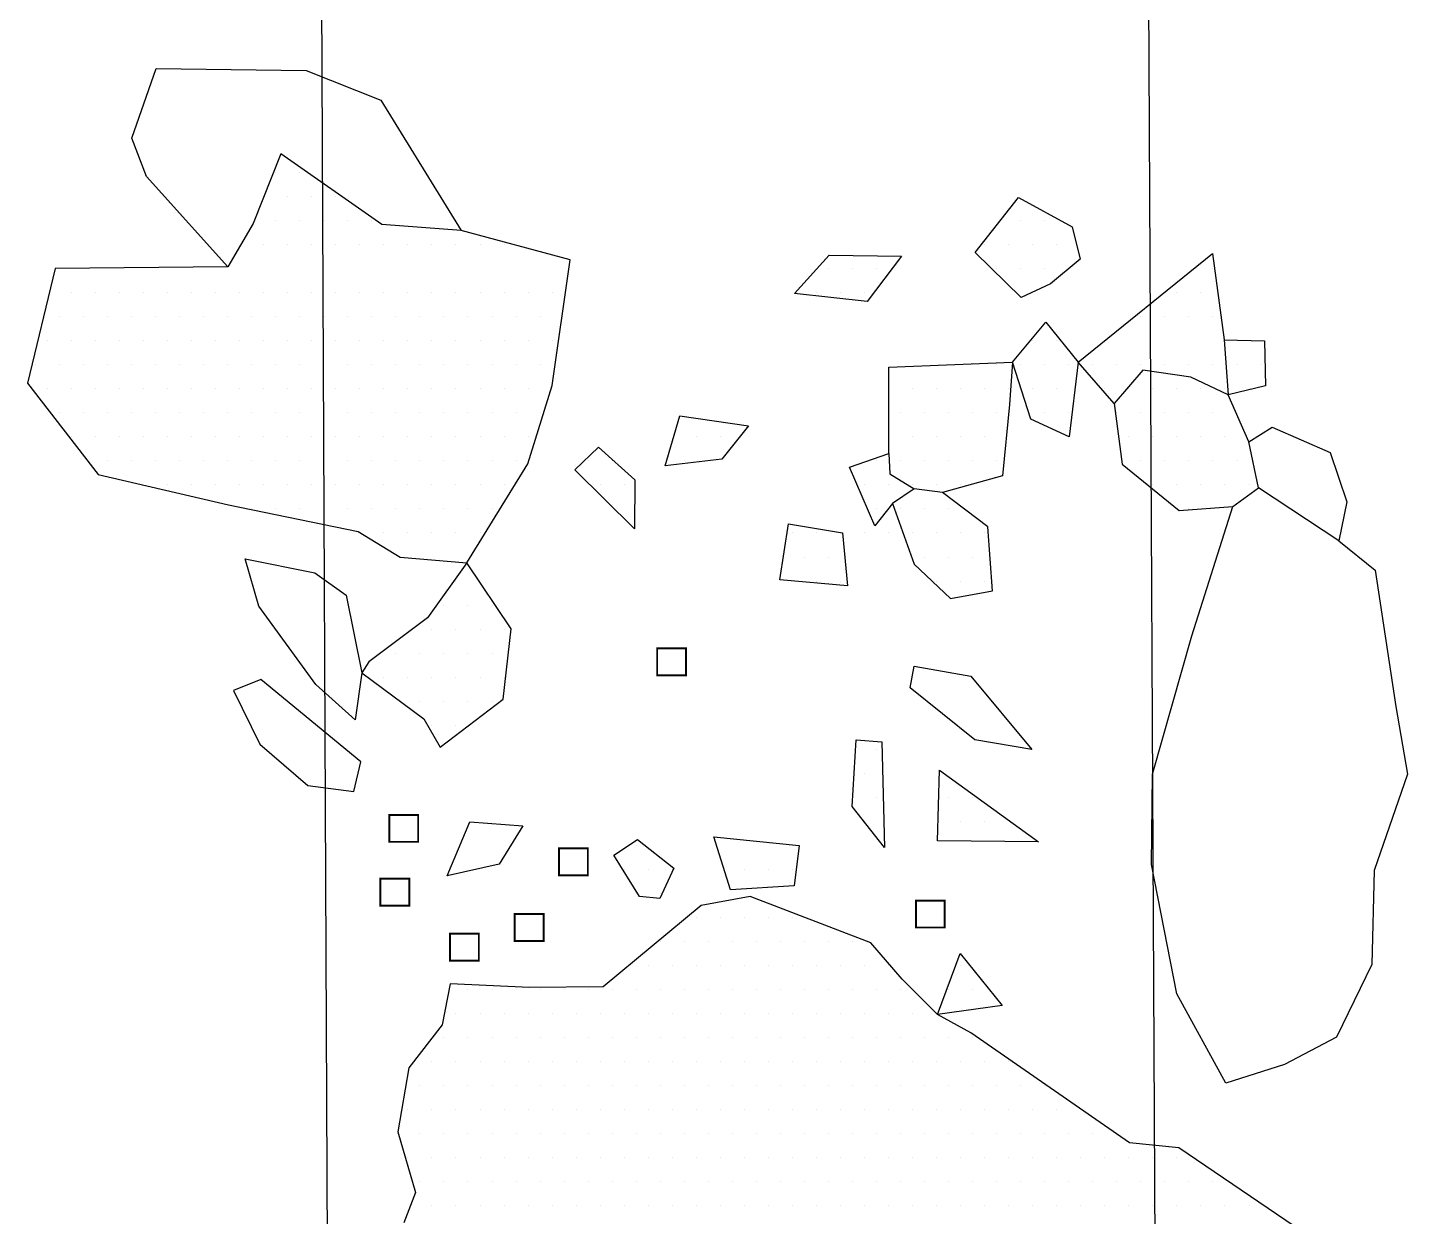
# Model space of a CAD drawing. Header units: metres. Extents: x 3.22 to 4.02, y -20.61 to -16.8.
# Drawn here: x 3.221 to 3.939, y -18.243 to -17.625 of the extents above; entities that cross this region are included whole.
import ezdxf

# ---------------------------------------------------------------- set-up
doc = ezdxf.new("R2010")
doc.units = ezdxf.units.M
doc.header["$LTSCALE"] = 25
doc.header["$MEASUREMENT"] = 0
doc.linetypes.add('STRICHPUNKTX2', pattern=[2, 1, -0.5, 0, -0.5])
doc.layers.get('0').update_dxf_attribs({"linetype": 'CONTINUOUS'})
for name, color, linetype in [('FEUER', 1, 'CONTINUOUS'), ('GRABUNGSGRENZE', 3, 'STRICHPUNKTX2'), ('STEINE', 4, 'CONTINUOUS'), ('STEINESCHRAFF', 4, 'CONTINUOUS')]:
    doc.layers.add(name, color=color, linetype=linetype)

# ---------------------------------------------------------------- blocks, each defined once
blk = doc.blocks.new('*X2')
at = {"color": 0}
for p, q in [((373.75, -1772.5), (373.75, -1772.5)), ((375, -1772.5), (375, -1772.5)), ((371.875, -1773.75), (371.875, -1773.75)), ((373.125, -1773.75), (373.125, -1773.75)), ((374.375, -1773.75), (374.375, -1773.75)), ((375.625, -1773.75), (375.625, -1773.75)), ((363.75, -1775), (363.75, -1775)), ((365, -1775), (365, -1775)), ((366.25, -1775), (366.25, -1775)), ((372.5, -1775), (372.5, -1775)), ((373.75, -1775), (373.75, -1775)), ((375, -1775), (375, -1775)), ((376.25, -1775), (376.25, -1775)), ((383.75, -1775), (383.75, -1775)), ((363.125, -1776.25), (363.125, -1776.25)), ((364.375, -1776.25), (364.375, -1776.25)), ((365.625, -1776.25), (365.625, -1776.25)), ((381.875, -1776.25), (381.875, -1776.25)), ((383.125, -1776.25), (383.125, -1776.25)), ((380, -1777.5), (380, -1777.5)), ((381.25, -1777.5), (381.25, -1777.5)), ((382.5, -1777.5), (382.5, -1777.5)), ((383.75, -1777.5), (383.75, -1777.5)), ((374.375, -1778.75), (374.375, -1778.75)), ((375.625, -1778.75), (375.625, -1778.75)), ((370, -1780), (370, -1780)), ((371.25, -1780), (371.25, -1780)), ((372.5, -1780), (372.5, -1780)), ((373.75, -1780), (373.75, -1780)), ((375, -1780), (375, -1780)), ((376.25, -1780), (376.25, -1780)), ((377.5, -1780), (377.5, -1780)), ((378.75, -1780), (378.75, -1780)), ((380, -1780), (380, -1780)), ((381.25, -1780), (381.25, -1780)), ((382.5, -1780), (382.5, -1780)), ((383.75, -1780), (383.75, -1780)), ((385, -1780), (385, -1780)), ((386.25, -1780), (386.25, -1780)), ((368.125, -1781.25), (368.125, -1781.25)), ((369.375, -1781.25), (369.375, -1781.25)), ((370.625, -1781.25), (370.625, -1781.25)), ((371.875, -1781.25), (371.875, -1781.25)), ((373.125, -1781.25), (373.125, -1781.25)), ((374.375, -1781.25), (374.375, -1781.25)), ((375.625, -1781.25), (375.625, -1781.25)), ((378.125, -1781.25), (378.125, -1781.25)), ((379.375, -1781.25), (379.375, -1781.25)), ((380.625, -1781.25), (380.625, -1781.25)), ((381.875, -1781.25), (381.875, -1781.25)), ((383.125, -1781.25), (383.125, -1781.25)), ((384.375, -1781.25), (384.375, -1781.25)), ((385.625, -1781.25), (385.625, -1781.25)), ((367.5, -1782.5), (367.5, -1782.5)), ((368.75, -1782.5), (368.75, -1782.5)), ((370, -1782.5), (370, -1782.5)), ((371.25, -1782.5), (371.25, -1782.5)), ((372.5, -1782.5), (372.5, -1782.5)), ((375, -1782.5), (375, -1782.5)), ((376.25, -1782.5), (376.25, -1782.5)), ((378.75, -1782.5), (378.75, -1782.5)), ((380, -1782.5), (380, -1782.5)), ((381.25, -1782.5), (381.25, -1782.5)), ((382.5, -1782.5), (382.5, -1782.5)), ((383.75, -1782.5), (383.75, -1782.5)), ((356.875, -1783.75), (356.875, -1783.75)), ((358.125, -1783.75), (358.125, -1783.75)), ((368.125, -1783.75), (368.125, -1783.75)), ((369.375, -1783.75), (369.375, -1783.75)), ((370.625, -1783.75), (370.625, -1783.75)), ((371.875, -1783.75), (371.875, -1783.75)), ((379.375, -1783.75), (379.375, -1783.75)), ((380.625, -1783.75), (380.625, -1783.75)), ((381.875, -1783.75), (381.875, -1783.75)), ((383.125, -1783.75), (383.125, -1783.75)), ((384.375, -1783.75), (384.375, -1783.75)), ((351.25, -1785), (351.25, -1785)), ((352.5, -1785), (352.5, -1785)), ((356.25, -1785), (356.25, -1785)), ((366.25, -1785), (366.25, -1785)), ((367.5, -1785), (367.5, -1785)), ((368.75, -1785), (368.75, -1785)), ((370, -1785), (370, -1785)), ((371.25, -1785), (371.25, -1785)), ((372.5, -1785), (372.5, -1785)), ((380, -1785), (380, -1785)), ((381.25, -1785), (381.25, -1785)), ((382.5, -1785), (382.5, -1785)), ((383.75, -1785), (383.75, -1785)), ((385, -1785), (385, -1785)), ((351.875, -1786.25), (351.875, -1786.25)), ((353.125, -1786.25), (353.125, -1786.25)), ((365.625, -1786.25), (365.625, -1786.25)), ((366.875, -1786.25), (366.875, -1786.25)), ((368.125, -1786.25), (368.125, -1786.25)), ((369.375, -1786.25), (369.375, -1786.25)), ((370.625, -1786.25), (370.625, -1786.25)), ((380.625, -1786.25), (380.625, -1786.25)), ((381.875, -1786.25), (381.875, -1786.25)), ((383.125, -1786.25), (383.125, -1786.25)), ((384.375, -1786.25), (384.375, -1786.25)), ((385.625, -1786.25), (385.625, -1786.25)), ((366.25, -1787.5), (366.25, -1787.5)), ((367.5, -1787.5), (367.5, -1787.5)), ((368.75, -1787.5), (368.75, -1787.5)), ((370, -1787.5), (370, -1787.5)), ((382.5, -1787.5), (382.5, -1787.5)), ((361.875, -1788.75), (361.875, -1788.75)), ((363.125, -1788.75), (363.125, -1788.75)), ((364.375, -1788.75), (364.375, -1788.75)), ((365.625, -1788.75), (365.625, -1788.75)), ((366.875, -1788.75), (366.875, -1788.75)), ((368.125, -1788.75), (368.125, -1788.75)), ((369.375, -1788.75), (369.375, -1788.75)), ((370.625, -1788.75), (370.625, -1788.75)), ((371.875, -1788.75), (371.875, -1788.75)), ((362.5, -1790), (362.5, -1790)), ((363.75, -1790), (363.75, -1790)), ((368.75, -1790), (368.75, -1790)), ((370, -1790), (370, -1790)), ((371.25, -1790), (371.25, -1790)), ((344.375, -1791.25), (344.375, -1791.25)), ((363.125, -1791.25), (363.125, -1791.25)), ((364.375, -1791.25), (364.375, -1791.25)), ((369.375, -1791.25), (369.375, -1791.25)), ((370.625, -1791.25), (370.625, -1791.25)), ((371.875, -1791.25), (371.875, -1791.25)), ((343.75, -1792.5), (343.75, -1792.5)), ((345, -1792.5), (345, -1792.5)), ((346.25, -1792.5), (346.25, -1792.5)), ((343.125, -1793.75), (343.125, -1793.75)), ((344.375, -1793.75), (344.375, -1793.75)), ((345.625, -1793.75), (345.625, -1793.75)), ((346.875, -1793.75), (346.875, -1793.75)), ((341.25, -1795), (341.25, -1795)), ((342.5, -1795), (342.5, -1795)), ((343.75, -1795), (343.75, -1795)), ((345, -1795), (345, -1795)), ((346.25, -1795), (346.25, -1795)), ((340.625, -1796.25), (340.625, -1796.25)), ((341.875, -1796.25), (341.875, -1796.25)), ((343.125, -1796.25), (343.125, -1796.25)), ((344.375, -1796.25), (344.375, -1796.25)), ((345.625, -1796.25), (345.625, -1796.25)), ((346.875, -1796.25), (346.875, -1796.25)), ((342.5, -1797.5), (342.5, -1797.5)), ((343.75, -1797.5), (343.75, -1797.5)), ((345, -1797.5), (345, -1797.5)), ((346.25, -1797.5), (346.25, -1797.5)), ((343.125, -1798.75), (343.125, -1798.75)), ((344.375, -1798.75), (344.375, -1798.75)), ((366.25, -1800), (366.25, -1800)), ((365.625, -1801.25), (365.625, -1801.25)), ((366.25, -1802.5), (366.25, -1802.5)), ((370, -1802.5), (370, -1802.5)), ((371.25, -1802.5), (371.25, -1802.5)), ((365.625, -1803.75), (365.625, -1803.75)), ((370.625, -1803.75), (370.625, -1803.75)), ((371.875, -1803.75), (371.875, -1803.75)), ((373.125, -1803.75), (373.125, -1803.75)), ((353.75, -1805), (353.75, -1805)), ((353.125, -1806.25), (353.125, -1806.25)), ((354.375, -1806.25), (354.375, -1806.25)), ((355.625, -1806.25), (355.625, -1806.25)), ((359.375, -1806.25), (359.375, -1806.25)), ((360.625, -1806.25), (360.625, -1806.25)), ((361.875, -1806.25), (361.875, -1806.25)), ((355, -1807.5), (355, -1807.5)), ((356.875, -1808.75), (356.875, -1808.75)), ((358.125, -1808.75), (358.125, -1808.75)), ((359.375, -1808.75), (359.375, -1808.75)), ((360.625, -1808.75), (360.625, -1808.75)), ((361.875, -1808.75), (361.875, -1808.75)), ((355, -1810), (355, -1810)), ((356.25, -1810), (356.25, -1810)), ((357.5, -1810), (357.5, -1810)), ((358.75, -1810), (358.75, -1810)), ((360, -1810), (360, -1810)), ((361.25, -1810), (361.25, -1810)), ((362.5, -1810), (362.5, -1810)), ((363.75, -1810), (363.75, -1810)), ((365, -1810), (365, -1810)), ((354.375, -1811.25), (354.375, -1811.25)), ((355.625, -1811.25), (355.625, -1811.25)), ((356.875, -1811.25), (356.875, -1811.25)), ((358.125, -1811.25), (358.125, -1811.25)), ((359.375, -1811.25), (359.375, -1811.25)), ((360.625, -1811.25), (360.625, -1811.25)), ((361.875, -1811.25), (361.875, -1811.25)), ((363.125, -1811.25), (363.125, -1811.25)), ((364.375, -1811.25), (364.375, -1811.25)), ((365.625, -1811.25), (365.625, -1811.25)), ((366.875, -1811.25), (366.875, -1811.25)), ((370.625, -1811.25), (370.625, -1811.25)), ((345, -1812.5), (345, -1812.5)), ((346.25, -1812.5), (346.25, -1812.5)), ((347.5, -1812.5), (347.5, -1812.5)), ((348.75, -1812.5), (348.75, -1812.5)), ((350, -1812.5), (350, -1812.5)), ((351.25, -1812.5), (351.25, -1812.5)), ((352.5, -1812.5), (352.5, -1812.5)), ((353.75, -1812.5), (353.75, -1812.5)), ((355, -1812.5), (355, -1812.5)), ((356.25, -1812.5), (356.25, -1812.5)), ((357.5, -1812.5), (357.5, -1812.5)), ((358.75, -1812.5), (358.75, -1812.5)), ((360, -1812.5), (360, -1812.5)), ((361.25, -1812.5), (361.25, -1812.5)), ((362.5, -1812.5), (362.5, -1812.5)), ((363.75, -1812.5), (363.75, -1812.5)), ((365, -1812.5), (365, -1812.5)), ((366.25, -1812.5), (366.25, -1812.5)), ((367.5, -1812.5), (367.5, -1812.5)), ((370, -1812.5), (370, -1812.5)), ((371.25, -1812.5), (371.25, -1812.5)), ((344.375, -1813.75), (344.375, -1813.75)), ((345.625, -1813.75), (345.625, -1813.75)), ((346.875, -1813.75), (346.875, -1813.75)), ((348.125, -1813.75), (348.125, -1813.75)), ((349.375, -1813.75), (349.375, -1813.75)), ((350.625, -1813.75), (350.625, -1813.75)), ((351.875, -1813.75), (351.875, -1813.75)), ((353.125, -1813.75), (353.125, -1813.75)), ((354.375, -1813.75), (354.375, -1813.75)), ((355.625, -1813.75), (355.625, -1813.75)), ((356.875, -1813.75), (356.875, -1813.75)), ((358.125, -1813.75), (358.125, -1813.75)), ((359.375, -1813.75), (359.375, -1813.75)), ((360.625, -1813.75), (360.625, -1813.75)), ((361.875, -1813.75), (361.875, -1813.75)), ((363.125, -1813.75), (363.125, -1813.75)), ((364.375, -1813.75), (364.375, -1813.75)), ((365.625, -1813.75), (365.625, -1813.75)), ((366.875, -1813.75), (366.875, -1813.75)), ((368.125, -1813.75), (368.125, -1813.75)), ((369.375, -1813.75), (369.375, -1813.75)), ((343.75, -1815), (343.75, -1815)), ((345, -1815), (345, -1815)), ((346.25, -1815), (346.25, -1815)), ((347.5, -1815), (347.5, -1815)), ((348.75, -1815), (348.75, -1815)), ((350, -1815), (350, -1815)), ((351.25, -1815), (351.25, -1815)), ((352.5, -1815), (352.5, -1815)), ((353.75, -1815), (353.75, -1815)), ((355, -1815), (355, -1815)), ((356.25, -1815), (356.25, -1815)), ((357.5, -1815), (357.5, -1815)), ((358.75, -1815), (358.75, -1815)), ((360, -1815), (360, -1815)), ((361.25, -1815), (361.25, -1815)), ((362.5, -1815), (362.5, -1815)), ((363.75, -1815), (363.75, -1815)), ((365, -1815), (365, -1815)), ((366.25, -1815), (366.25, -1815)), ((367.5, -1815), (367.5, -1815)), ((368.75, -1815), (368.75, -1815)), ((370, -1815), (370, -1815)), ((371.25, -1815), (371.25, -1815)), ((343.125, -1816.25), (343.125, -1816.25)), ((344.375, -1816.25), (344.375, -1816.25)), ((345.625, -1816.25), (345.625, -1816.25)), ((346.875, -1816.25), (346.875, -1816.25)), ((348.125, -1816.25), (348.125, -1816.25)), ((349.375, -1816.25), (349.375, -1816.25)), ((350.625, -1816.25), (350.625, -1816.25)), ((351.875, -1816.25), (351.875, -1816.25)), ((353.125, -1816.25), (353.125, -1816.25)), ((354.375, -1816.25), (354.375, -1816.25)), ((355.625, -1816.25), (355.625, -1816.25)), ((356.875, -1816.25), (356.875, -1816.25)), ((358.125, -1816.25), (358.125, -1816.25)), ((359.375, -1816.25), (359.375, -1816.25)), ((360.625, -1816.25), (360.625, -1816.25)), ((361.875, -1816.25), (361.875, -1816.25)), ((363.125, -1816.25), (363.125, -1816.25)), ((364.375, -1816.25), (364.375, -1816.25)), ((365.625, -1816.25), (365.625, -1816.25)), ((366.875, -1816.25), (366.875, -1816.25)), ((368.125, -1816.25), (368.125, -1816.25)), ((369.375, -1816.25), (369.375, -1816.25)), ((370.625, -1816.25), (370.625, -1816.25)), ((371.875, -1816.25), (371.875, -1816.25)), ((373.125, -1816.25), (373.125, -1816.25)), ((342.5, -1817.5), (342.5, -1817.5)), ((343.75, -1817.5), (343.75, -1817.5)), ((345, -1817.5), (345, -1817.5)), ((346.25, -1817.5), (346.25, -1817.5)), ((347.5, -1817.5), (347.5, -1817.5)), ((348.75, -1817.5), (348.75, -1817.5)), ((350, -1817.5), (350, -1817.5)), ((351.25, -1817.5), (351.25, -1817.5)), ((352.5, -1817.5), (352.5, -1817.5)), ((353.75, -1817.5), (353.75, -1817.5)), ((355, -1817.5), (355, -1817.5)), ((356.25, -1817.5), (356.25, -1817.5)), ((357.5, -1817.5), (357.5, -1817.5)), ((358.75, -1817.5), (358.75, -1817.5)), ((360, -1817.5), (360, -1817.5)), ((361.25, -1817.5), (361.25, -1817.5)), ((362.5, -1817.5), (362.5, -1817.5)), ((363.75, -1817.5), (363.75, -1817.5)), ((365, -1817.5), (365, -1817.5)), ((366.25, -1817.5), (366.25, -1817.5)), ((367.5, -1817.5), (367.5, -1817.5)), ((368.75, -1817.5), (368.75, -1817.5)), ((370, -1817.5), (370, -1817.5)), ((371.25, -1817.5), (371.25, -1817.5)), ((372.5, -1817.5), (372.5, -1817.5)), ((373.75, -1817.5), (373.75, -1817.5)), ((375, -1817.5), (375, -1817.5)), ((341.875, -1818.75), (341.875, -1818.75)), ((343.125, -1818.75), (343.125, -1818.75)), ((344.375, -1818.75), (344.375, -1818.75)), ((345.625, -1818.75), (345.625, -1818.75)), ((346.875, -1818.75), (346.875, -1818.75)), ((348.125, -1818.75), (348.125, -1818.75)), ((349.375, -1818.75), (349.375, -1818.75)), ((350.625, -1818.75), (350.625, -1818.75)), ((351.875, -1818.75), (351.875, -1818.75)), ((353.125, -1818.75), (353.125, -1818.75)), ((354.375, -1818.75), (354.375, -1818.75)), ((355.625, -1818.75), (355.625, -1818.75)), ((356.875, -1818.75), (356.875, -1818.75)), ((358.125, -1818.75), (358.125, -1818.75)), ((359.375, -1818.75), (359.375, -1818.75)), ((360.625, -1818.75), (360.625, -1818.75)), ((361.875, -1818.75), (361.875, -1818.75)), ((363.125, -1818.75), (363.125, -1818.75)), ((364.375, -1818.75), (364.375, -1818.75)), ((365.625, -1818.75), (365.625, -1818.75)), ((366.875, -1818.75), (366.875, -1818.75)), ((368.125, -1818.75), (368.125, -1818.75)), ((369.375, -1818.75), (369.375, -1818.75)), ((370.625, -1818.75), (370.625, -1818.75)), ((371.875, -1818.75), (371.875, -1818.75)), ((373.125, -1818.75), (373.125, -1818.75)), ((374.375, -1818.75), (374.375, -1818.75)), ((375.625, -1818.75), (375.625, -1818.75)), ((376.875, -1818.75), (376.875, -1818.75)), ((342.5, -1820), (342.5, -1820)), ((343.75, -1820), (343.75, -1820)), ((345, -1820), (345, -1820)), ((346.25, -1820), (346.25, -1820)), ((347.5, -1820), (347.5, -1820)), ((348.75, -1820), (348.75, -1820)), ((350, -1820), (350, -1820)), ((351.25, -1820), (351.25, -1820)), ((352.5, -1820), (352.5, -1820)), ((353.75, -1820), (353.75, -1820)), ((355, -1820), (355, -1820)), ((356.25, -1820), (356.25, -1820)), ((357.5, -1820), (357.5, -1820)), ((358.75, -1820), (358.75, -1820)), ((360, -1820), (360, -1820)), ((361.25, -1820), (361.25, -1820)), ((362.5, -1820), (362.5, -1820)), ((363.75, -1820), (363.75, -1820)), ((365, -1820), (365, -1820)), ((366.25, -1820), (366.25, -1820)), ((367.5, -1820), (367.5, -1820)), ((368.75, -1820), (368.75, -1820)), ((370, -1820), (370, -1820)), ((371.25, -1820), (371.25, -1820)), ((372.5, -1820), (372.5, -1820)), ((373.75, -1820), (373.75, -1820)), ((375, -1820), (375, -1820)), ((376.25, -1820), (376.25, -1820)), ((377.5, -1820), (377.5, -1820)), ((341.875, -1821.25), (341.875, -1821.25)), ((343.125, -1821.25), (343.125, -1821.25)), ((344.375, -1821.25), (344.375, -1821.25)), ((345.625, -1821.25), (345.625, -1821.25)), ((346.875, -1821.25), (346.875, -1821.25)), ((348.125, -1821.25), (348.125, -1821.25)), ((349.375, -1821.25), (349.375, -1821.25)), ((350.625, -1821.25), (350.625, -1821.25)), ((351.875, -1821.25), (351.875, -1821.25)), ((353.125, -1821.25), (353.125, -1821.25)), ((354.375, -1821.25), (354.375, -1821.25)), ((355.625, -1821.25), (355.625, -1821.25)), ((356.875, -1821.25), (356.875, -1821.25)), ((358.125, -1821.25), (358.125, -1821.25)), ((359.375, -1821.25), (359.375, -1821.25)), ((360.625, -1821.25), (360.625, -1821.25)), ((361.875, -1821.25), (361.875, -1821.25)), ((363.125, -1821.25), (363.125, -1821.25)), ((364.375, -1821.25), (364.375, -1821.25)), ((365.625, -1821.25), (365.625, -1821.25)), ((366.875, -1821.25), (366.875, -1821.25)), ((368.125, -1821.25), (368.125, -1821.25)), ((369.375, -1821.25), (369.375, -1821.25)), ((370.625, -1821.25), (370.625, -1821.25)), ((371.875, -1821.25), (371.875, -1821.25)), ((373.125, -1821.25), (373.125, -1821.25)), ((374.375, -1821.25), (374.375, -1821.25)), ((375.625, -1821.25), (375.625, -1821.25)), ((376.875, -1821.25), (376.875, -1821.25)), ((378.125, -1821.25), (378.125, -1821.25)), ((379.375, -1821.25), (379.375, -1821.25)), ((380.625, -1821.25), (380.625, -1821.25)), ((381.875, -1821.25), (381.875, -1821.25)), ((342.5, -1822.5), (342.5, -1822.5)), ((343.75, -1822.5), (343.75, -1822.5)), ((345, -1822.5), (345, -1822.5)), ((346.25, -1822.5), (346.25, -1822.5)), ((347.5, -1822.5), (347.5, -1822.5)), ((348.75, -1822.5), (348.75, -1822.5)), ((350, -1822.5), (350, -1822.5)), ((351.25, -1822.5), (351.25, -1822.5)), ((352.5, -1822.5), (352.5, -1822.5)), ((353.75, -1822.5), (353.75, -1822.5)), ((355, -1822.5), (355, -1822.5)), ((356.25, -1822.5), (356.25, -1822.5)), ((357.5, -1822.5), (357.5, -1822.5)), ((358.75, -1822.5), (358.75, -1822.5)), ((360, -1822.5), (360, -1822.5)), ((361.25, -1822.5), (361.25, -1822.5)), ((362.5, -1822.5), (362.5, -1822.5)), ((363.75, -1822.5), (363.75, -1822.5)), ((365, -1822.5), (365, -1822.5)), ((366.25, -1822.5), (366.25, -1822.5)), ((367.5, -1822.5), (367.5, -1822.5)), ((368.75, -1822.5), (368.75, -1822.5)), ((370, -1822.5), (370, -1822.5)), ((371.25, -1822.5), (371.25, -1822.5)), ((372.5, -1822.5), (372.5, -1822.5)), ((373.75, -1822.5), (373.75, -1822.5)), ((375, -1822.5), (375, -1822.5)), ((376.25, -1822.5), (376.25, -1822.5)), ((377.5, -1822.5), (377.5, -1822.5)), ((378.75, -1822.5), (378.75, -1822.5)), ((380, -1822.5), (380, -1822.5)), ((381.25, -1822.5), (381.25, -1822.5)), ((382.5, -1822.5), (382.5, -1822.5)), ((383.75, -1822.5), (383.75, -1822.5)), ((343.125, -1823.75), (343.125, -1823.75)), ((344.375, -1823.75), (344.375, -1823.75)), ((345.625, -1823.75), (345.625, -1823.75)), ((346.875, -1823.75), (346.875, -1823.75)), ((348.125, -1823.75), (348.125, -1823.75)), ((349.375, -1823.75), (349.375, -1823.75)), ((350.625, -1823.75), (350.625, -1823.75)), ((351.875, -1823.75), (351.875, -1823.75)), ((353.125, -1823.75), (353.125, -1823.75)), ((354.375, -1823.75), (354.375, -1823.75)), ((355.625, -1823.75), (355.625, -1823.75)), ((356.875, -1823.75), (356.875, -1823.75)), ((358.125, -1823.75), (358.125, -1823.75)), ((359.375, -1823.75), (359.375, -1823.75)), ((360.625, -1823.75), (360.625, -1823.75)), ((361.875, -1823.75), (361.875, -1823.75)), ((363.125, -1823.75), (363.125, -1823.75)), ((364.375, -1823.75), (364.375, -1823.75)), ((365.625, -1823.75), (365.625, -1823.75)), ((366.875, -1823.75), (366.875, -1823.75)), ((368.125, -1823.75), (368.125, -1823.75)), ((369.375, -1823.75), (369.375, -1823.75)), ((370.625, -1823.75), (370.625, -1823.75)), ((371.875, -1823.75), (371.875, -1823.75)), ((373.125, -1823.75), (373.125, -1823.75)), ((374.375, -1823.75), (374.375, -1823.75)), ((375.625, -1823.75), (375.625, -1823.75)), ((376.875, -1823.75), (376.875, -1823.75)), ((378.125, -1823.75), (378.125, -1823.75)), ((379.375, -1823.75), (379.375, -1823.75)), ((380.625, -1823.75), (380.625, -1823.75)), ((381.875, -1823.75), (381.875, -1823.75)), ((383.125, -1823.75), (383.125, -1823.75)), ((384.375, -1823.75), (384.375, -1823.75)), ((385.625, -1823.75), (385.625, -1823.75))]:
    blk.add_line(p, q, dxfattribs=at)
blk = doc.blocks.new('*X3')
at = {"color": 0}
for p, q in [((335, -1770), (335, -1770)), ((336.25, -1770), (336.25, -1770)), ((335.625, -1771.25), (335.625, -1771.25)), ((336.875, -1771.25), (336.875, -1771.25)), ((338.125, -1771.25), (338.125, -1771.25)), ((335, -1772.5), (335, -1772.5)), ((336.25, -1772.5), (336.25, -1772.5)), ((337.5, -1772.5), (337.5, -1772.5)), ((338.75, -1772.5), (338.75, -1772.5)), ((340, -1772.5), (340, -1772.5)), ((334.375, -1773.75), (334.375, -1773.75)), ((335.625, -1773.75), (335.625, -1773.75)), ((336.875, -1773.75), (336.875, -1773.75)), ((338.125, -1773.75), (338.125, -1773.75)), ((339.375, -1773.75), (339.375, -1773.75)), ((340.625, -1773.75), (340.625, -1773.75)), ((341.875, -1773.75), (341.875, -1773.75)), ((343.125, -1773.75), (343.125, -1773.75)), ((344.375, -1773.75), (344.375, -1773.75)), ((345.625, -1773.75), (345.625, -1773.75)), ((346.875, -1773.75), (346.875, -1773.75)), ((324.375, -1776.25), (324.375, -1776.25)), ((325.625, -1776.25), (325.625, -1776.25)), ((326.875, -1776.25), (326.875, -1776.25)), ((328.125, -1776.25), (328.125, -1776.25)), ((329.375, -1776.25), (329.375, -1776.25)), ((330.625, -1776.25), (330.625, -1776.25)), ((331.875, -1776.25), (331.875, -1776.25)), ((333.125, -1776.25), (333.125, -1776.25)), ((334.375, -1776.25), (334.375, -1776.25)), ((335.625, -1776.25), (335.625, -1776.25)), ((336.875, -1776.25), (336.875, -1776.25)), ((338.125, -1776.25), (338.125, -1776.25)), ((339.375, -1776.25), (339.375, -1776.25)), ((340.625, -1776.25), (340.625, -1776.25)), ((341.875, -1776.25), (341.875, -1776.25)), ((343.125, -1776.25), (343.125, -1776.25)), ((344.375, -1776.25), (344.375, -1776.25)), ((345.625, -1776.25), (345.625, -1776.25)), ((346.875, -1776.25), (346.875, -1776.25)), ((348.125, -1776.25), (348.125, -1776.25)), ((349.375, -1776.25), (349.375, -1776.25)), ((323.75, -1777.5), (323.75, -1777.5)), ((325, -1777.5), (325, -1777.5)), ((326.25, -1777.5), (326.25, -1777.5)), ((327.5, -1777.5), (327.5, -1777.5)), ((328.75, -1777.5), (328.75, -1777.5)), ((330, -1777.5), (330, -1777.5)), ((331.25, -1777.5), (331.25, -1777.5)), ((332.5, -1777.5), (332.5, -1777.5)), ((333.75, -1777.5), (333.75, -1777.5)), ((335, -1777.5), (335, -1777.5)), ((336.25, -1777.5), (336.25, -1777.5)), ((337.5, -1777.5), (337.5, -1777.5)), ((338.75, -1777.5), (338.75, -1777.5)), ((340, -1777.5), (340, -1777.5)), ((341.25, -1777.5), (341.25, -1777.5)), ((342.5, -1777.5), (342.5, -1777.5)), ((343.75, -1777.5), (343.75, -1777.5)), ((345, -1777.5), (345, -1777.5)), ((346.25, -1777.5), (346.25, -1777.5)), ((347.5, -1777.5), (347.5, -1777.5)), ((348.75, -1777.5), (348.75, -1777.5)), ((323.125, -1778.75), (323.125, -1778.75)), ((324.375, -1778.75), (324.375, -1778.75)), ((325.625, -1778.75), (325.625, -1778.75)), ((326.875, -1778.75), (326.875, -1778.75)), ((328.125, -1778.75), (328.125, -1778.75)), ((329.375, -1778.75), (329.375, -1778.75)), ((330.625, -1778.75), (330.625, -1778.75)), ((331.875, -1778.75), (331.875, -1778.75)), ((333.125, -1778.75), (333.125, -1778.75)), ((334.375, -1778.75), (334.375, -1778.75)), ((335.625, -1778.75), (335.625, -1778.75)), ((336.875, -1778.75), (336.875, -1778.75)), ((338.125, -1778.75), (338.125, -1778.75)), ((339.375, -1778.75), (339.375, -1778.75)), ((340.625, -1778.75), (340.625, -1778.75)), ((341.875, -1778.75), (341.875, -1778.75)), ((343.125, -1778.75), (343.125, -1778.75)), ((344.375, -1778.75), (344.375, -1778.75)), ((345.625, -1778.75), (345.625, -1778.75)), ((346.875, -1778.75), (346.875, -1778.75)), ((348.125, -1778.75), (348.125, -1778.75)), ((349.375, -1778.75), (349.375, -1778.75)), ((322.5, -1780), (322.5, -1780)), ((323.75, -1780), (323.75, -1780)), ((325, -1780), (325, -1780)), ((326.25, -1780), (326.25, -1780)), ((327.5, -1780), (327.5, -1780)), ((328.75, -1780), (328.75, -1780)), ((330, -1780), (330, -1780)), ((331.25, -1780), (331.25, -1780)), ((332.5, -1780), (332.5, -1780)), ((333.75, -1780), (333.75, -1780)), ((335, -1780), (335, -1780)), ((336.25, -1780), (336.25, -1780)), ((337.5, -1780), (337.5, -1780)), ((338.75, -1780), (338.75, -1780)), ((340, -1780), (340, -1780)), ((341.25, -1780), (341.25, -1780)), ((342.5, -1780), (342.5, -1780)), ((343.75, -1780), (343.75, -1780)), ((345, -1780), (345, -1780)), ((346.25, -1780), (346.25, -1780)), ((347.5, -1780), (347.5, -1780)), ((348.75, -1780), (348.75, -1780)), ((323.125, -1781.25), (323.125, -1781.25)), ((324.375, -1781.25), (324.375, -1781.25)), ((325.625, -1781.25), (325.625, -1781.25)), ((326.875, -1781.25), (326.875, -1781.25)), ((328.125, -1781.25), (328.125, -1781.25)), ((329.375, -1781.25), (329.375, -1781.25)), ((330.625, -1781.25), (330.625, -1781.25)), ((331.875, -1781.25), (331.875, -1781.25)), ((333.125, -1781.25), (333.125, -1781.25)), ((334.375, -1781.25), (334.375, -1781.25)), ((335.625, -1781.25), (335.625, -1781.25)), ((336.875, -1781.25), (336.875, -1781.25)), ((338.125, -1781.25), (338.125, -1781.25)), ((339.375, -1781.25), (339.375, -1781.25)), ((340.625, -1781.25), (340.625, -1781.25)), ((341.875, -1781.25), (341.875, -1781.25)), ((343.125, -1781.25), (343.125, -1781.25)), ((344.375, -1781.25), (344.375, -1781.25)), ((345.625, -1781.25), (345.625, -1781.25)), ((346.875, -1781.25), (346.875, -1781.25)), ((348.125, -1781.25), (348.125, -1781.25)), ((323.75, -1782.5), (323.75, -1782.5)), ((325, -1782.5), (325, -1782.5)), ((326.25, -1782.5), (326.25, -1782.5)), ((327.5, -1782.5), (327.5, -1782.5)), ((328.75, -1782.5), (328.75, -1782.5)), ((330, -1782.5), (330, -1782.5)), ((331.25, -1782.5), (331.25, -1782.5)), ((332.5, -1782.5), (332.5, -1782.5)), ((333.75, -1782.5), (333.75, -1782.5)), ((335, -1782.5), (335, -1782.5)), ((336.25, -1782.5), (336.25, -1782.5)), ((337.5, -1782.5), (337.5, -1782.5)), ((338.75, -1782.5), (338.75, -1782.5)), ((340, -1782.5), (340, -1782.5)), ((341.25, -1782.5), (341.25, -1782.5)), ((342.5, -1782.5), (342.5, -1782.5)), ((343.75, -1782.5), (343.75, -1782.5)), ((345, -1782.5), (345, -1782.5)), ((346.25, -1782.5), (346.25, -1782.5)), ((347.5, -1782.5), (347.5, -1782.5)), ((348.75, -1782.5), (348.75, -1782.5)), ((324.375, -1783.75), (324.375, -1783.75)), ((325.625, -1783.75), (325.625, -1783.75)), ((326.875, -1783.75), (326.875, -1783.75)), ((328.125, -1783.75), (328.125, -1783.75)), ((329.375, -1783.75), (329.375, -1783.75)), ((330.625, -1783.75), (330.625, -1783.75)), ((331.875, -1783.75), (331.875, -1783.75)), ((333.125, -1783.75), (333.125, -1783.75)), ((334.375, -1783.75), (334.375, -1783.75)), ((335.625, -1783.75), (335.625, -1783.75)), ((336.875, -1783.75), (336.875, -1783.75)), ((338.125, -1783.75), (338.125, -1783.75)), ((339.375, -1783.75), (339.375, -1783.75)), ((340.625, -1783.75), (340.625, -1783.75)), ((341.875, -1783.75), (341.875, -1783.75)), ((343.125, -1783.75), (343.125, -1783.75)), ((344.375, -1783.75), (344.375, -1783.75)), ((345.625, -1783.75), (345.625, -1783.75)), ((346.875, -1783.75), (346.875, -1783.75)), ((348.125, -1783.75), (348.125, -1783.75)), ((326.25, -1785), (326.25, -1785)), ((327.5, -1785), (327.5, -1785)), ((328.75, -1785), (328.75, -1785)), ((330, -1785), (330, -1785)), ((331.25, -1785), (331.25, -1785)), ((332.5, -1785), (332.5, -1785)), ((333.75, -1785), (333.75, -1785)), ((335, -1785), (335, -1785)), ((336.25, -1785), (336.25, -1785)), ((337.5, -1785), (337.5, -1785)), ((338.75, -1785), (338.75, -1785)), ((340, -1785), (340, -1785)), ((341.25, -1785), (341.25, -1785)), ((342.5, -1785), (342.5, -1785)), ((343.75, -1785), (343.75, -1785)), ((345, -1785), (345, -1785)), ((346.25, -1785), (346.25, -1785)), ((347.5, -1785), (347.5, -1785)), ((328.125, -1786.25), (328.125, -1786.25)), ((329.375, -1786.25), (329.375, -1786.25)), ((330.625, -1786.25), (330.625, -1786.25)), ((331.875, -1786.25), (331.875, -1786.25)), ((333.125, -1786.25), (333.125, -1786.25)), ((334.375, -1786.25), (334.375, -1786.25)), ((335.625, -1786.25), (335.625, -1786.25)), ((336.875, -1786.25), (336.875, -1786.25)), ((338.125, -1786.25), (338.125, -1786.25)), ((339.375, -1786.25), (339.375, -1786.25)), ((340.625, -1786.25), (340.625, -1786.25)), ((341.875, -1786.25), (341.875, -1786.25)), ((343.125, -1786.25), (343.125, -1786.25)), ((344.375, -1786.25), (344.375, -1786.25)), ((345.625, -1786.25), (345.625, -1786.25)), ((346.875, -1786.25), (346.875, -1786.25)), ((333.75, -1787.5), (333.75, -1787.5)), ((335, -1787.5), (335, -1787.5)), ((336.25, -1787.5), (336.25, -1787.5)), ((337.5, -1787.5), (337.5, -1787.5)), ((338.75, -1787.5), (338.75, -1787.5)), ((340, -1787.5), (340, -1787.5)), ((341.25, -1787.5), (341.25, -1787.5)), ((342.5, -1787.5), (342.5, -1787.5)), ((343.75, -1787.5), (343.75, -1787.5)), ((345, -1787.5), (345, -1787.5)), ((346.25, -1787.5), (346.25, -1787.5)), ((340.625, -1788.75), (340.625, -1788.75)), ((341.875, -1788.75), (341.875, -1788.75)), ((343.125, -1788.75), (343.125, -1788.75)), ((344.375, -1788.75), (344.375, -1788.75)), ((345.625, -1788.75), (345.625, -1788.75))]:
    blk.add_line(p, q, dxfattribs=at)
blk = doc.blocks.new('RL')
at = {"layer": 'FEUER', "const_width": 0.1}
blk.add_lwpolyline([(0, -1.4), (0, 0), (1.5, 0), (1.5, -1.4), (0, -1.4)], dxfattribs=at)

msp = doc.modelspace()

# ---------------------------------------------------------------- linework, layer by layer
at = {"layer": 'GRABUNGSGRENZE'}
msp.add_lwpolyline([(3.38727, -20.60592), (3.37045, -16.80365)], dxfattribs=at)
at = {"layer": 'GRABUNGSGRENZE', "flags": 128}
msp.add_lwpolyline([(3.8, -16.80899), (3.81429, -19.63428), (3.85706, -19.79348), (3.85152, -20.60719)], dxfattribs=at)
at = {"layer": 'STEINE'}
for points in [[(3.32504, -17.74896), (3.28272, -17.702), (3.27508, -17.6821), (3.28786, -17.64589), (3.36591, -17.64695), (3.40468, -17.66228), (3.44647, -17.73015)], [(3.32504, -17.74896), (3.23525, -17.74993), (3.22094, -17.80962), (3.25764, -17.85708), (3.32549, -17.87293), (3.39282, -17.88674), (3.41475, -17.90002), (3.44944, -17.9031), (3.4811, -17.85159), (3.49387, -17.81078), (3.50309, -17.74549), (3.44647, -17.73015), (3.40515, -17.72707), (3.35262, -17.69031), (3.33832, -17.72652), (3.32504, -17.74896)], [(3.73776, -17.765), (3.71379, -17.74152), (3.73626, -17.71296), (3.76431, -17.72828), (3.76838, -17.74512), (3.75307, -17.75787), (3.73776, -17.765)], [(3.61991, -17.7629), (3.63778, -17.74301), (3.67553, -17.74354), (3.65766, -17.767), (3.61991, -17.7629)], [(3.78619, -17.82012), (3.76733, -17.79869), (3.83725, -17.7421), (3.84335, -17.78699), (3.84537, -17.81556), (3.82599, -17.80637), (3.801, -17.80279), (3.78619, -17.82012), (3.79026, -17.85176), (3.81983, -17.87575), (3.84789, -17.87372), (3.86116, -17.86404), (3.85608, -17.84006), (3.84537, -17.81556)], [(3.73315, -17.79867), (3.7505, -17.77776), (3.76733, -17.79869), (3.76272, -17.83746), (3.74283, -17.82826), (3.73315, -17.79867)], [(3.84335, -17.78699), (3.86427, -17.78752), (3.86476, -17.81098), (3.84537, -17.81556)], [(3.66884, -17.84608), (3.66887, -17.80118), (3.73315, -17.79867), (3.73161, -17.82061), (3.72801, -17.85785), (3.69689, -17.8665)], [(3.55252, -17.85265), (3.56019, -17.82663), (3.5959, -17.83176), (3.58211, -17.84909), (3.55252, -17.85265)], [(3.85608, -17.84006), (3.86832, -17.83241), (3.89842, -17.84569), (3.90707, -17.87121), (3.90298, -17.89161), (3.86116, -17.86404)], [(3.50558, -17.85466), (3.51783, -17.84294), (3.5367, -17.85978), (3.53669, -17.88529), (3.50558, -17.85466)], [(3.67087, -17.8721), (3.67087, -17.8721), (3.66168, -17.88383), (3.64843, -17.85321), (3.66884, -17.84608), (3.66935, -17.85679), (3.6821, -17.86445)], [(3.67087, -17.8721), (3.68207, -17.90374), (3.70094, -17.9216), (3.72288, -17.91753), (3.72035, -17.88437), (3.69689, -17.8665), (3.6821, -17.86445), (3.67087, -17.8721)], [(3.90298, -17.89161), (3.92185, -17.90693), (3.93253, -17.97784), (3.93863, -18.01305), (3.92126, -18.06304), (3.92021, -18.11201), (3.90182, -18.14975), (3.87478, -18.16402), (3.84416, -18.1737), (3.81868, -18.12726), (3.80545, -18.05991), (3.80599, -18.01298), (3.82643, -17.94105), (3.84789, -17.87372)], [(3.64484, -17.88739), (3.64738, -17.91494), (3.61218, -17.91186), (3.61678, -17.88278), (3.64484, -17.88739)], [(3.33414, -17.901), (3.37036, -17.90816), (3.38668, -17.9199), (3.39482, -17.96021), (3.39124, -17.98469), (3.37084, -17.96632), (3.34127, -17.92549), (3.33414, -17.901)], [(3.39482, -17.96021), (3.42695, -17.9842), (3.43561, -17.999), (3.46828, -17.97402), (3.47238, -17.93729), (3.44944, -17.9031), (3.42902, -17.93166), (3.3984, -17.9546), (3.39482, -17.96021)], [(3.39429, -18.00663), (3.34227, -17.96375), (3.32799, -17.96936), (3.34174, -17.99742), (3.36673, -18.01886), (3.39071, -18.02194), (3.39429, -18.00663)], [(3.68, -17.96801), (3.68205, -17.95679), (3.71163, -17.96191), (3.74324, -18.00019), (3.71366, -17.99507), (3.68, -17.96801)], [(3.66669, -18.05116), (3.64987, -18.02973), (3.65193, -17.99504), (3.66519, -17.99607), (3.66669, -18.05116)], [(3.69424, -18.04761), (3.69528, -18.01088), (3.74679, -18.04815), (3.69424, -18.04761)], [(3.43915, -18.06584), (3.4509, -18.03778), (3.47845, -18.03984), (3.46619, -18.05973), (3.43915, -18.06584)], [(3.53914, -18.0766), (3.52588, -18.05517), (3.53813, -18.04701), (3.557, -18.06182), (3.54985, -18.07763), (3.53914, -18.0766)], [(3.58658, -18.07306), (3.57792, -18.0455), (3.62231, -18.05012), (3.61974, -18.07104), (3.58658, -18.07306)], [(3.8987, -18.26097), (3.81966, -18.20736), (3.79415, -18.20479), (3.71153, -18.14761), (3.69419, -18.13791), (3.67584, -18.11953), (3.65952, -18.10065), (3.59678, -18.07663), (3.57127, -18.08121), (3.52023, -18.12353), (3.48197, -18.12402), (3.44065, -18.12196), (3.43656, -18.14338), (3.4192, -18.16582), (3.41357, -18.19898), (3.42273, -18.23061), (3.4166, -18.24642)], [(3.69419, -18.13791), (3.70594, -18.10628), (3.72787, -18.13333), (3.69419, -18.13791)]]:
    msp.add_lwpolyline(points, dxfattribs=at)

# ---------------------------------------------------------------- block references
at = {"layer": 'FEUER', "xscale": 0.01, "yscale": 0.01, "zscale": 0.01}
for p in [(3.54839, -17.94754), (3.40907, -18.03419), (3.49732, -18.05158), (3.40446, -18.06735), (3.683, -18.07872), (3.47434, -18.08575), (3.44066, -18.09594)]:
    msp.add_blockref('RL', p, dxfattribs=at)
at = {"layer": 'STEINESCHRAFF', "xscale": 0.01, "yscale": 0.01, "zscale": 0.01}
for name in ['*X3', '*X2']:
    msp.add_blockref(name, (0, 0), dxfattribs=at)

doc.saveas('drawing.dxf')
